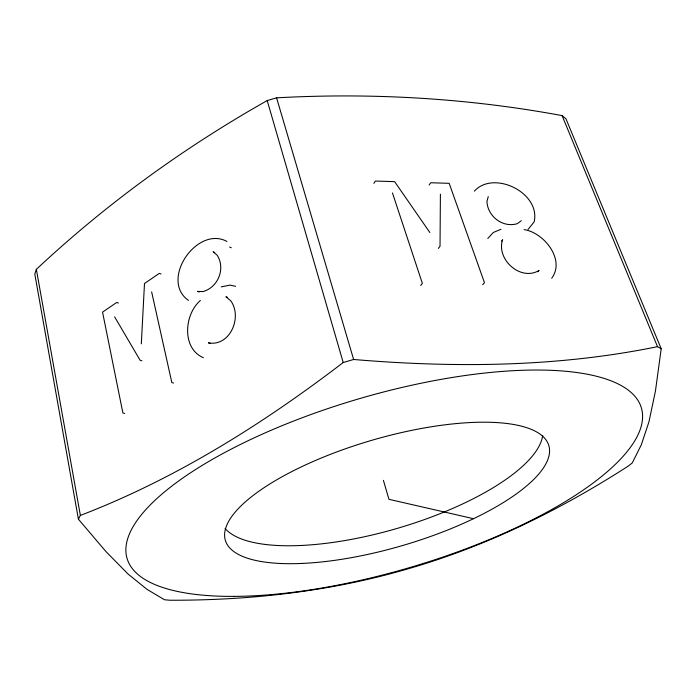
<?xml version="1.0" encoding="UTF-8"?>
<svg xmlns="http://www.w3.org/2000/svg" width="696" height="696" viewBox="0 0 696 696"><rect width="100%" height="100%" fill="white"/><g stroke="black" fill="none" stroke-linecap="round" stroke-linejoin="round"><path stroke-width="1.04" d="M440.403 194.167L440.029 246.227L438.376 248.394M141.323 343.833L144.49 283.498L159.349 273.354L161.054 274.015M661.2 348.766L655.467 390.882L648.985 421.75L641.294 444.84L632.255 462.944L628.07 466.207C561.072 509.333 489.097 544.916 412.528 567.501L405.933 569.432C329.243 591.661 249.42 600.465 169.72 600.239L164.439 599.743L147.039 589.364L128.09 574.07L105.966 551.571L78.404 519.19L34.8 274.102L36.349 269.343C106.183 203.971 183.944 147.587 267.212 100.572L276.582 97.832C372.082 92.568 467.999 98.162 562.072 115.606L565.952 118.781L661.2 348.766L657.511 346.66L562.072 115.606M488.244 196.603L486.93 201.536C487.67 216.43 502.799 228.14 517.354 223.66L521.304 220.693M78.404 519.19L80.371 515.423L36.349 269.343M373.891 183.361L375.379 181.056L394.632 181.647L429.867 232.542M429.136 185.006L430.72 182.752L449.172 183.318L484.459 282.672L482.693 284.751M474.368 191.165C493.568 169.737 540.844 192.74 534.163 221.876L528.064 229.41M420.697 285.525L422.359 283.394L392.457 192.922M487.792 238.476L493.307 232.481L500.92 229.315M200.378 300.507C184.136 314.409 181.578 348.505 203.397 357.7M501.477 241.147L502.642 239.737C495.848 259.138 520.617 281.706 539.078 270.431L537.851 271.797M551.693 278.252C565.578 259.825 544.011 232.577 524.088 229.584M657.511 346.66C557.566 367.166 454.958 367.993 353.62 359.484L343.206 362.529C262.444 424.29 175.592 478.865 80.371 515.423M221.197 286.874L230.037 285.116L235.579 286.317M473.524 518.703L388.951 499.319L383.4 480.344M124.68 413.441L122.896 412.998L102.547 312.13L116.711 302.464L118.451 303.056M173.574 383.052L171.825 382.548L151.632 291.868M141.88 360.798L140.122 360.267L114.631 316.871M210.114 343.415L208.391 342.832C229.915 346.956 242.713 317.124 230.75 300.811L225.913 296.766L227.601 297.418M188.459 300.411C159.393 279.966 197.125 225.182 226.948 241.46M199.274 292.015L197.577 291.372L202.91 291.607C218.135 287.405 225.713 268.708 217.213 255.258L213.098 251.821L214.777 252.535M229.628 247.036L231.298 247.767M276.582 97.832L353.62 359.484M267.212 100.572L343.206 362.529M542.68 435.539A167.353 56.837 -16.3 0 1 397.468 528.325A167.353 56.837 -16.3 0 1 225.078 528.412M234.317 596.385A267.943 88.122 -16.3 0 0 641.416 425.491A267.943 88.122 -16.3 0 0 276.956 427.796A267.943 88.122 -16.3 0 0 234.317 596.385M302.16 563.429A168.536 54.819 -16.3 0 0 549.518 452.365A168.536 54.819 -16.3 0 0 309.563 463.066A168.536 54.819 -16.3 0 0 302.16 563.429"/></g></svg>
